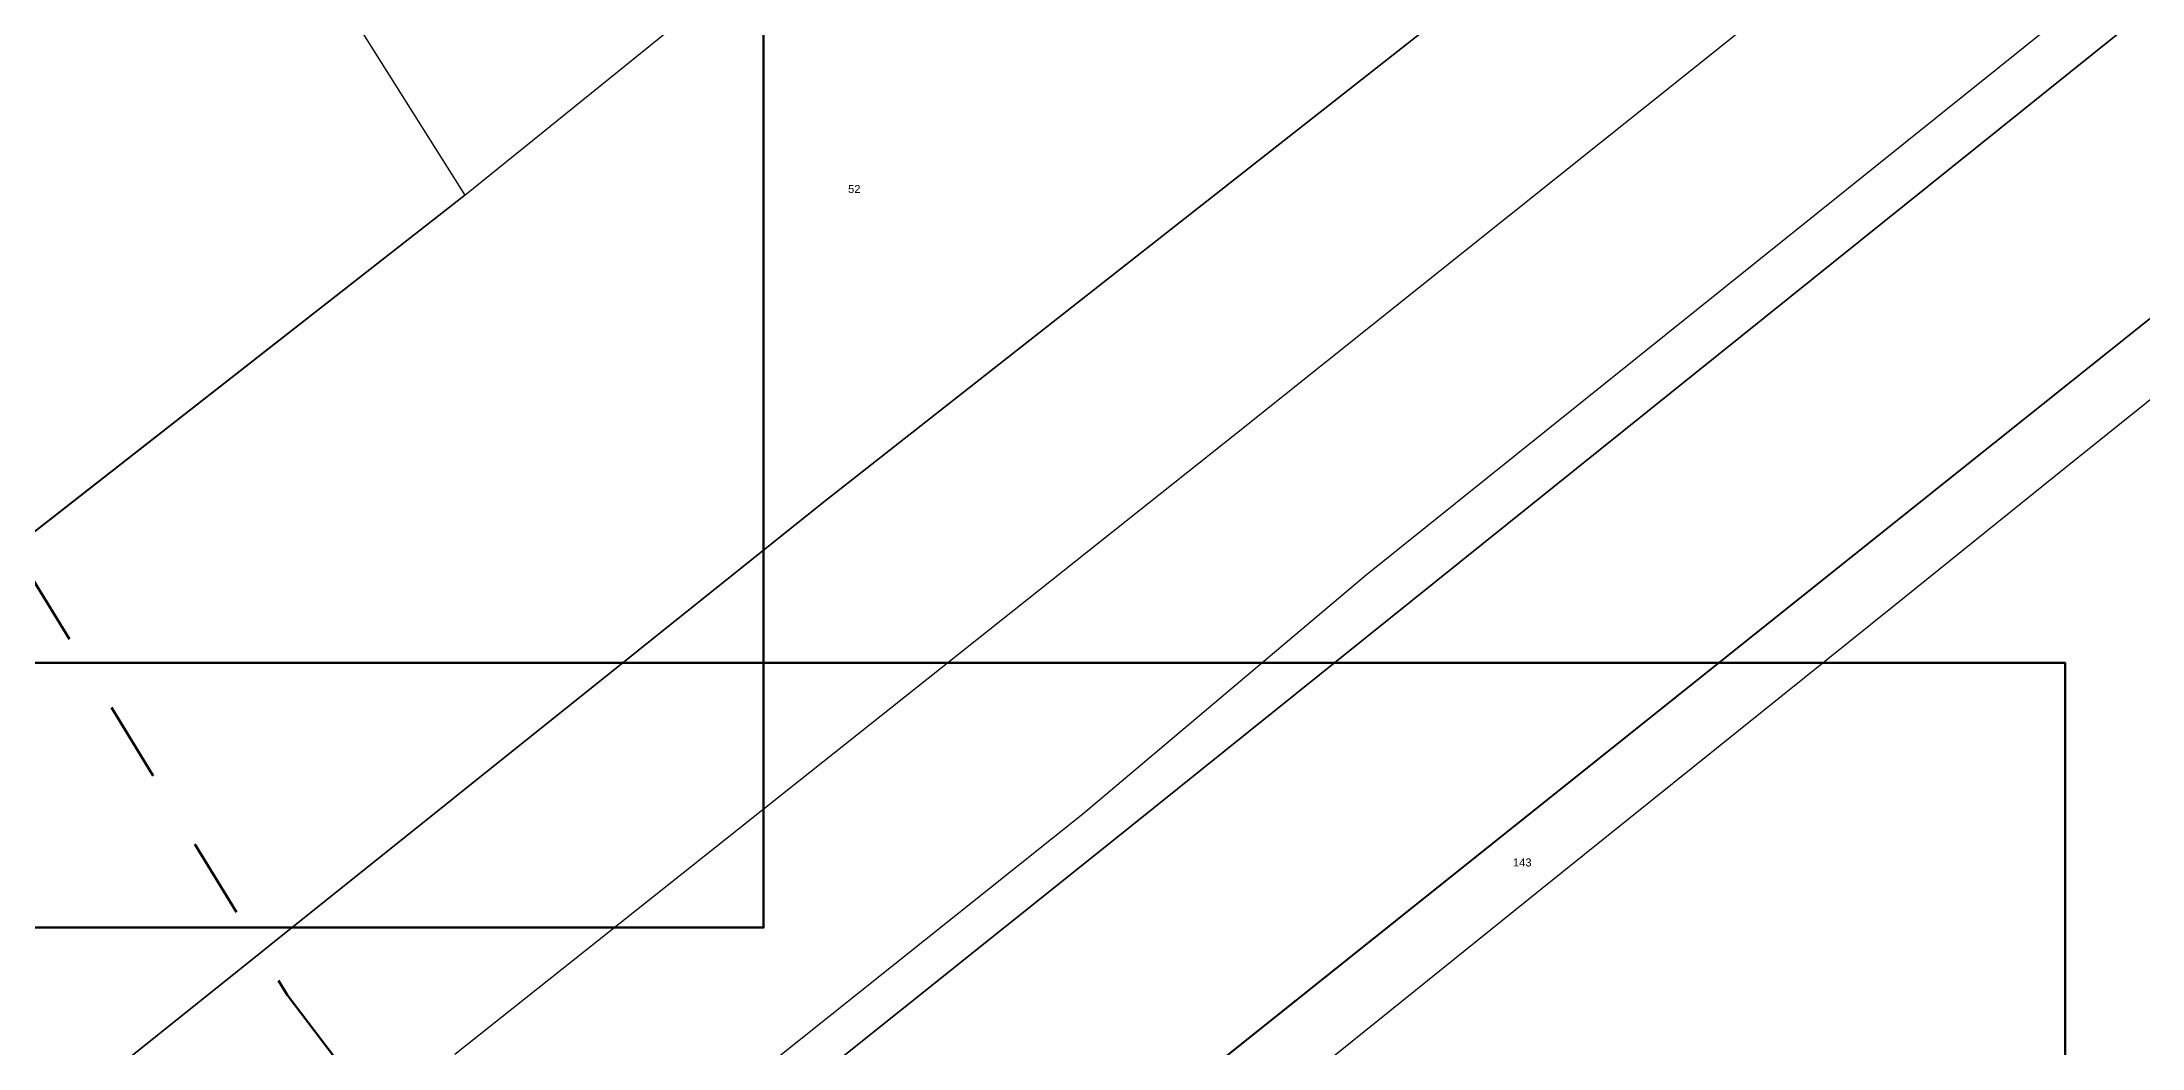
# Model space of a CAD drawing. Header units: metres. Extents: x 7542702 to 7555152, y 5804026 to 5815503.
# Drawn here: x 7544451.2 to 7544713.7, y 5807981.2 to 5808106.9 of the extents above; entities that cross this region are included whole.
import ezdxf

# ---------------------------------------------------------------- set-up
doc = ezdxf.new("R2010")
doc.units = ezdxf.units.M
doc.linetypes.add('4002', pattern=[2, 1, -1])
doc.layers.add('!trafo', color=6, linetype='4002', lineweight=50)
doc.layers.add('Dzialki', color=165, linetype='Continuous')
doc.styles.get("Standard").update_dxf_attribs({"font": 'arial.ttf'})

msp = doc.modelspace()

# ---------------------------------------------------------------- linework, layer by layer
at = {"layer": '!trafo', "ltscale": 10}
msp.add_lwpolyline([(7544082.13, 5808448.38), (7544167.59, 5808501.43), (7544481.87, 5807987.87), (7544782.88, 5807592.58), (7544936.53, 5807377.47), (7545050.37, 5807475.25), (7545086.68, 5807419.38), (7544929.65, 5807282.21), (7544686.61, 5807553.19), (7544696.16, 5807510.34), (7544647.98, 5807511.04), (7544607.69, 5807611.16), (7544447.06, 5807862.58)], close=True, dxfattribs=at)
at = {"layer": 'Defpoints', "color": 4, "lineweight": 70}
for points in [[(7544148.9, 5808279.67), (7544541.41, 5808279.67), (7544541.41, 5807996.27), (7544148.9, 5807996.27)], [(7544311.6, 5808029.36), (7544704.11, 5808029.36), (7544704.11, 5807745.96), (7544311.6, 5807745.96)]]:
    msp.add_lwpolyline(points, close=True, dxfattribs=at)
at = {"layer": 'Dzialki'}
for p, q in [((7544584.49, 5808006.67), (7545002.91, 5808342.64)), ((7545002.91, 5808342.64), (7544584.49, 5808006.67)), ((7544504.08, 5808087.82), (7544664.07, 5808217.16)), ((7544548.68, 5808049.28), (7544702.09, 5808169.72)), ((7544702.09, 5808169.72), (7544548.68, 5808049.28)), ((7544472.2, 5808138.36), (7544504.08, 5808087.82)), ((7544695.6, 5808133.96), (7544600.52, 5808058.03)), ((7544616.72, 5808040.35), (7544710.3, 5808115.42)), ((7544504.08, 5808087.82), (7544435.61, 5808034.3)), ((7544435.61, 5808034.3), (7544504.08, 5808087.82)), ((7544721, 5808077.42), (7544485.82, 5807889.64)), ((7544485.82, 5807889.64), (7544721, 5808077.42)), ((7544726.36, 5808071.57), (7544704.41, 5808053.93)), ((7544600.52, 5808058.03), (7544565.05, 5808029.8)), ((7544704.41, 5808053.93), (7544682.5, 5808036.32)), ((7544437.11, 5807960), (7544548.68, 5808049.28)), ((7544548.68, 5808049.28), (7544437.11, 5807960)), ((7544581.3, 5808010.47), (7544616.72, 5808040.35)), ((7544682.5, 5808036.32), (7544660.54, 5808018.67)), ((7544565.05, 5808029.8), (7544502.81, 5807980.4)), ((7544660.54, 5808018.67), (7544638.53, 5808000.98)), ((7544517.83, 5807959.87), (7544581.3, 5808010.47)), ((7544468.82, 5807914.21), (7544584.49, 5808006.67)), ((7544584.49, 5808006.67), (7544468.82, 5807914.21)), ((7544638.53, 5808000.98), (7544614.97, 5807982.05)), ((7544614.97, 5807982.05), (7544608.7, 5807977.01))]:
    msp.add_line(p, q, dxfattribs=at)

# ---------------------------------------------------------------- texts
for s, p in [('52', (7544551.98, 5808088.08)), ('143', (7544635.08, 5808003.91))]:
    msp.add_text(s, height=1, dxfattribs=at).set_placement(p)

doc.saveas('drawing.dxf')
